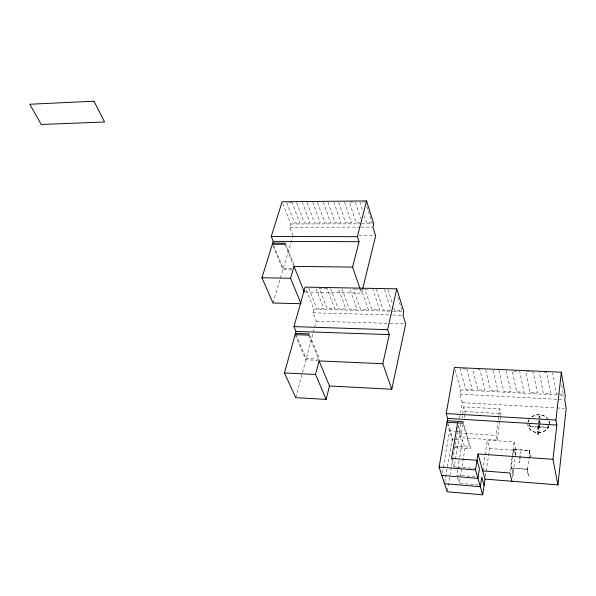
<?xml version="1.0" encoding="UTF-8"?>
<svg xmlns="http://www.w3.org/2000/svg" width="596" height="596" viewBox="0 0 596 596"><rect width="100%" height="100%" fill="white"/><g stroke="black" fill="none" stroke-linecap="round" stroke-linejoin="round"><path stroke-width="0.45" stroke-dasharray="2.98 2.23" d="M528.414 475.817L528.928 475.757L527.356 468.776L526.842 468.888L528.414 475.839L528.928 475.779M526.849 468.91L527.348 468.754M530.254 456.283L529.315 450.77L530.962 457.08M513.648 474.55L513.149 474.677L511.666 467.465L513.648 474.55L513.141 474.654M511.971 467.704L511.457 467.748M515.607 455.12C515.235 447.939 512.277 448.669 515.1 455.202M529.546 424.263L530.067 426.721L548.357 427.853L548.111 425.641M539.261 425.097L539.596 426.743L538.62 434.678L537.942 434.64L537.272 431.362L538.188 423.98M538.255 423.413L539.157 416.09L539.834 416.135L540.49 419.435M538.62 434.678L537.957 431.407L538.747 424.941M538.933 423.451L539.834 416.135M537.942 434.64L539.253 423.957M539.365 423.048L539.82 419.39L539.157 416.09M539.82 424.911L540.378 420.344M527.587 469.32L529.941 450.554L513.633 449.421L511.122 468.076L527.587 469.32L511.122 468.076M530.067 426.721L529.792 424.516M519.578 456.469L519.101 460.097L519.705 462.682L520.77 454.524L520.174 451.932L519.697 455.567M512.456 477.612L515.384 455.806M515.503 454.904L516.114 450.36L514.147 441.934L487.386 440.139L483.006 469.074M510.169 471.153L514.147 441.934M460.946 424.009L459.427 433.031L460.782 437.643L497.138 440.079L495.969 435.415L498.114 420.798M498.249 419.882L498.785 416.224M498.919 415.315L499.865 408.916L463.83 406.867L462.466 414.987M497.138 440.079L499.932 420.932M500.066 420.024L500.603 416.373M500.737 415.464L500.998 413.639L499.865 408.916M485.42 476.405L489.592 448.512L487.386 440.139M454.666 447.574L470.184 448.669L470.43 447.171L463.926 424.345M478.573 484.898L459.27 483.319L464.999 448.304L462.578 439.99L452.163 439.289L444.676 482.812M457.639 469.767L456.745 475.176L476.219 476.718M457.788 468.866L459.136 460.745M459.732 457.132L462.578 439.99M460.782 437.643L462.883 425.045M464.09 417.848L464.686 414.25M464.843 413.348L465.141 411.545L463.83 406.867M447.32 490.888L458.585 424.494M459.65 418.213L462.287 402.665L459.911 394.18L460.641 389.94L455.128 370.079M462.012 417.692L462.317 415.889M456.879 467.085L454.167 466.877L460.112 431.519L458.1 424.62M442.299 472.755L449.6 430.841L454.86 431.184M305.234 291.988L361.63 293.165L362.733 288.658M295.728 397.651L316.267 321.147L312.907 312.788L313.898 309.13L305.435 287.95M272.983 303.021L292.576 237.402M293.09 235.666L289.783 227.21L290.759 223.984L282.43 202.625M365.415 201.955L359.872 202.007L362.934 211.558M359.574 222.859L356.222 222.867L349.368 202.111L355.328 202.051L360.677 218.516M372.008 222.822L366.555 222.837L364.327 215.894M290.759 223.984L360.826 223.828M361.75 223.82L372.813 223.798M289.783 227.21L359.984 227.128M360.908 227.128L372.917 227.113M358.963 235.778L375.666 235.8M292.055 268.736L283.256 268.617L272.707 243.094M291.72 269.861L282.921 269.742L272.707 245.075M354.195 289.03L361.28 289.172L368.373 309.637L360.543 309.428L353.309 289.015M367.494 289.291L364.819 289.239L371.844 309.726L379.741 309.935L372.85 289.395M390.305 310.211L383.243 310.024L376.419 289.462M313.898 309.13L392.682 311.231M393.613 311.254L401.957 311.477M312.907 312.788L391.848 314.986M392.779 315.016L402.993 315.299M316.267 321.147L389.099 323.382M390.022 323.405L405.69 323.889M318.346 360.342L305.89 359.79L295.124 334.669M465.945 368.984L460.134 368.73L465.714 389.255L472.233 389.59L466.78 369.021M478.029 369.527L479.84 369.609L485.04 390.246L477.925 389.881L472.583 369.282M516.397 371.233L512.255 371.055L516.799 391.87L524.1 392.243L519.705 371.382M526.544 371.688L533.219 371.986L537.331 392.92L529.978 392.548L525.709 371.651M544.327 372.485L546.852 372.597L550.682 393.606L543.269 393.226L539.276 372.254M558.065 393.978L556.344 393.896L552.626 372.85M558.929 394.023L563.242 394.247L561.387 383.25M460.641 389.94L556.88 394.895M560.583 395.081L564.285 395.275M459.911 394.18L563.801 399.67M462.287 402.665L555.993 407.873M556.925 407.925L564.345 408.334M465.141 411.545L500.998 413.639M530.142 426.155L548.424 427.287M537.272 431.362L537.957 431.407M455.731 431.236L460.112 431.519M459.427 433.031L495.969 435.415M513.648 449.466L529.941 450.554M454.919 446.091L470.43 447.171M489.592 448.512L516.114 450.36M457.78 467.152L478.528 468.739M514.378 449.928L513.871 450.01M295.839 334.222L306.232 358.516L319.568 359.097L309.115 333.857M308.765 335.153L318.89 359.537M285.275 243.146L294.2 265.362M285.275 245.142L293.523 265.637M308.743 288.144L316.729 308.281L323.747 308.467L315.88 288.285M296.681 202.618L304.37 223.001L310.032 222.986L302.433 202.558M330.556 288.568L338.178 308.84L345.889 309.048L338.409 288.725M307.067 202.513L314.599 222.978L320.298 222.964L312.863 202.461M341.895 288.792L349.316 309.138L357.086 309.339L349.8 288.941M317.534 202.416L324.894 222.949L330.638 222.934L323.367 202.357M328.068 202.312L335.265 222.919L341.046 222.904L333.946 202.26M360.126 288.822L361.63 293.165M338.677 202.215L345.702 222.897L351.528 222.874L344.6 202.156M384.509 289.619L391.192 310.233M387.944 289.686L392.637 304.303M393.74 307.745L394.567 310.322L401.965 310.516L397.368 295.869M366.786 206.305L371.733 221.95M451.805 459.263L454.167 466.877M457.497 477.62L459.27 483.319M447.261 423.108L453.079 442.336M448.058 423.346L453.072 439.967M462.928 423.22L470.184 448.669M529.106 451.03L529.62 450.948M485.695 369.87L490.776 390.536L497.951 390.909L493.019 370.198M498.919 370.459L503.732 391.2L510.973 391.572L506.302 370.786M539.194 425.663L539.529 427.302M538.583 425.052L538.918 426.699M538.516 425.618L538.851 427.265M547.888 425.38L548.357 427.853M548.953 421.029A10.795 8.94 -4.4 0 1 540.497 432.525A10.795 8.94 -4.4 0 1 527.832 424.695M528.011 422.266A10.795 8.94 -4.4 0 1 529.039 419.845M531.788 416.984A10.795 8.94 -4.4 0 1 547.575 418.601M548.916 425.805A10.795 8.94 -4.4 0 1 537.443 432.502A10.795 8.94 -4.4 0 1 527.795 424.508M527.974 422.08A10.795 8.94 -4.4 0 1 528.995 419.651M531.751 416.79A10.795 8.94 -4.4 0 1 547.538 418.407M548.916 420.843A10.795 8.94 -4.4 0 1 549.341 423.376M292.077 202.662L286.803 202.715L294.647 223.031L299.84 223.016L292.077 202.662M327.1 288.501L319.314 288.352L327.122 308.549L334.781 308.75L327.1 288.501"/><path stroke-width="0.89" d="M557.93 484.906L566.2 408.439L564.732 399.722L565.209 395.319L561.35 372.224L454.405 367.486L446.21 413.557L447.671 418.422L439.073 467.093L447.171 491.797L482.671 494.799L485.017 479.102L478.022 453.958L552.976 459.33L557.93 484.906L485.017 479.102M552.976 459.33L556.835 425.067L555.919 420.068L561.35 372.224M483.006 469.074L482.73 470.877L509.923 472.978L511.964 481.248M482.671 494.799L475.541 469.894L478.022 453.958M457.594 422.892L451.545 458.413L477.038 460.298L479.43 468.814L477.962 478.365L441.83 475.489M391.788 389.248L405.69 323.889L402.993 315.299L403.805 311.522L396.735 288.859L305.092 287.101L293.984 326.608L296.033 331.413L284.441 372.947L295.728 397.651L326.131 399.387L329.484 385.985L319.061 360.908L382.833 363.716L391.788 389.248L329.484 385.985M382.833 363.716L389.277 334.617L387.623 329.677L396.735 288.859M362.726 288.68L375.666 235.8L372.917 227.113L373.737 223.798L366.54 200.927L282.094 201.768L271.24 236.5L273.244 241.365L261.949 277.773L272.983 303.021L301.01 303.722M359.82 287.95L352.579 267.097L359.045 241.678L357.376 236.672L366.54 200.927M326.131 399.387L315.537 374.459L319.061 360.908M300.66 302.872L290.557 278.235L294.014 266.39L352.579 267.097M271.24 236.5L357.376 236.672M273.244 241.365L359.045 241.678M272.707 243.094L285.275 243.146L284.933 244.285L272.357 244.226M261.949 277.773L290.557 278.235M293.984 326.608L387.623 329.677M296.033 331.413L389.277 334.617M295.482 333.38L309.115 333.857L308.765 335.153L295.124 334.669M284.441 372.947L315.537 374.459M446.21 413.557L555.919 420.068M447.671 418.422L556.835 425.067M447.261 420.724L463.181 421.707L462.928 423.22L447 422.229M439.073 467.093L475.541 469.894M444.527 483.721L480.339 486.664L481.784 477.158L484.086 485.345M294.014 266.39L304.31 291.965M93.959 101.201L29.8 104.248L41.228 124.489L104.576 121.971L93.959 101.201"/></g></svg>
